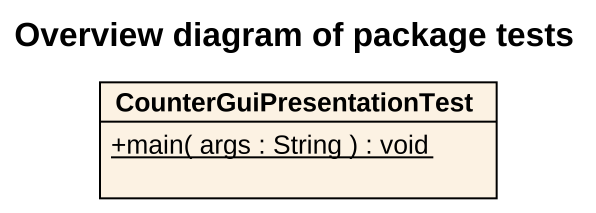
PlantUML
@startuml
title Overview diagram of package tests
hide circle
hide empty members
skinparam classAttributeIconSize 0
class CounterGuiPresentationTest {
  {static} +main( args : String ) : void
}
@enduml
